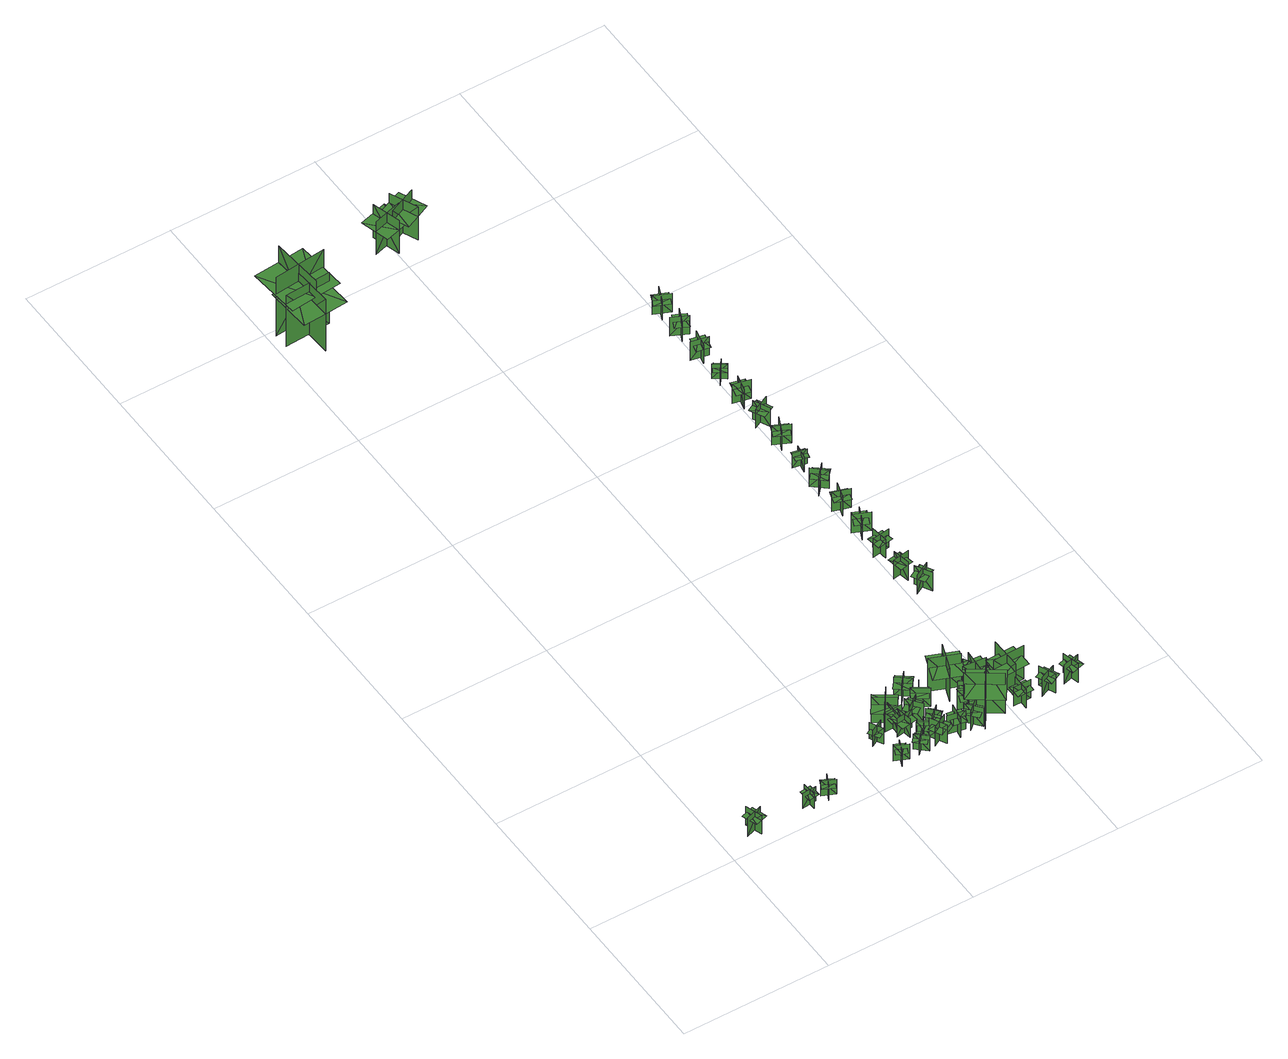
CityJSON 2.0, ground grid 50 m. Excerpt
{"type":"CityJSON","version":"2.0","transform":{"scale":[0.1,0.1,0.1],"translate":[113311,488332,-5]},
"CityObjects":{
"tree1":{"type":"SolitaryVegetationObject","geometry":[{"type":"MultiSurface","lod":"1","boundaries":[[[0,1,2]],[[0,2,3]],[[4,5,6]],[[4,6,7]],[[8,9,10]],[[8,10,11]],[[8,12,13]],[[8,13,9]]]}]},
"tree2":{"type":"SolitaryVegetationObject","geometry":[{"type":"MultiSurface","lod":"1","boundaries":[[[14,15,16]],[[14,16,17]],[[18,19,20]],[[18,20,21]],[[22,23,24]],[[22,24,25]],[[22,26,27]],[[22,27,23]]]}]},
"tree3":{"type":"SolitaryVegetationObject","geometry":[{"type":"MultiSurface","lod":"1","boundaries":[[[28,29,30]],[[28,30,31]],[[32,33,34]],[[32,34,35]],[[36,37,38]],[[36,38,39]],[[36,40,41]],[[36,41,37]]]}]},
"tree4":{"type":"SolitaryVegetationObject","geometry":[{"type":"MultiSurface","lod":"1","boundaries":[[[42,43,44]],[[42,44,45]],[[46,47,48]],[[46,48,49]],[[50,51,52]],[[50,52,53]],[[50,54,55]],[[50,55,51]]]}]},
"tree5":{"type":"SolitaryVegetationObject","geometry":[{"type":"MultiSurface","lod":"1","boundaries":[[[56,57,58]],[[56,58,59]],[[60,61,62]],[[60,62,63]],[[64,65,66]],[[64,66,67]],[[64,67,68]],[[64,68,69]]]}]},
"tree6":{"type":"SolitaryVegetationObject","geometry":[{"type":"MultiSurface","lod":"1","boundaries":[[[70,71,72]],[[70,72,73]],[[74,75,76]],[[74,76,77]],[[78,79,80]],[[78,80,81]],[[78,82,83]],[[78,83,79]]]}]},
"tree7":{"type":"SolitaryVegetationObject","geometry":[{"type":"MultiSurface","lod":"1","boundaries":[[[84,85,86]],[[84,86,87]],[[88,89,90]],[[88,90,91]],[[92,93,94]],[[92,94,95]],[[92,95,96]],[[92,96,97]]]}]},
"tree8":{"type":"SolitaryVegetationObject","geometry":[{"type":"MultiSurface","lod":"1","boundaries":[[[98,99,100]],[[98,100,101]],[[102,103,104]],[[102,104,105]],[[106,107,108]],[[106,108,109]],[[106,109,110]],[[106,110,111]]]}]},
"tree9":{"type":"SolitaryVegetationObject","geometry":[{"type":"MultiSurface","lod":"1","boundaries":[[[112,113,114]],[[112,114,115]],[[116,117,118]],[[116,118,119]],[[120,121,122]],[[120,122,123]],[[120,123,124]],[[120,124,125]]]}]},
"tree10":{"type":"SolitaryVegetationObject","geometry":[{"type":"MultiSurface","lod":"1","boundaries":[[[126,127,128]],[[126,128,129]],[[130,131,132]],[[130,132,133]],[[134,135,136]],[[134,136,137]],[[134,138,139]],[[134,139,135]]]}]},
"tree11":{"type":"SolitaryVegetationObject","geometry":[{"type":"MultiSurface","lod":"1","boundaries":[[[140,141,142]],[[140,142,143]],[[144,145,146]],[[144,146,147]],[[148,149,150]],[[148,150,151]],[[148,152,153]],[[148,153,149]]]}]},
"tree12":{"type":"SolitaryVegetationObject","geometry":[{"type":"MultiSurface","lod":"1","boundaries":[[[154,155,156]],[[154,156,157]],[[158,159,160]],[[158,160,161]],[[162,163,164]],[[162,164,165]],[[162,166,167]],[[162,167,163]]]}]},
"tree13":{"type":"SolitaryVegetationObject","geometry":[{"type":"MultiSurface","lod":"1","boundaries":[[[168,169,170]],[[168,170,171]],[[172,173,174]],[[172,174,175]],[[176,177,178]],[[176,178,179]],[[176,180,181]],[[176,181,177]]]}]},
"tree14":{"type":"SolitaryVegetationObject","geometry":[{"type":"MultiSurface","lod":"1","boundaries":[[[182,183,184]],[[182,184,185]],[[186,187,188]],[[186,188,189]],[[190,191,192]],[[190,192,193]],[[190,194,195]],[[190,195,191]]]}]},
"tree15":{"type":"SolitaryVegetationObject","geometry":[{"type":"MultiSurface","lod":"1","boundaries":[[[196,197,198]],[[196,198,199]],[[200,201,202]],[[200,202,203]],[[204,205,206]],[[204,206,207]],[[204,207,208]],[[204,208,209]]]}]},
"tree16":{"type":"SolitaryVegetationObject","geometry":[{"type":"MultiSurface","lod":"1","boundaries":[[[210,211,212]],[[210,212,213]],[[214,215,216]],[[214,216,217]],[[218,219,220]],[[218,220,221]],[[218,222,223]],[[218,223,219]]]}]},
"tree17":{"type":"SolitaryVegetationObject","geometry":[{"type":"MultiSurface","lod":"1","boundaries":[[[224,225,226]],[[224,226,227]],[[228,229,230]],[[228,230,231]],[[232,233,234]],[[232,234,235]],[[232,235,236]],[[232,236,237]]]}]},
"tree18":{"type":"SolitaryVegetationObject","geometry":[{"type":"MultiSurface","lod":"1","boundaries":[[[238,239,240]],[[238,240,241]],[[242,243,244]],[[242,244,245]],[[246,247,248]],[[246,248,249]],[[246,249,250]],[[246,250,251]]]}]},
"tree19":{"type":"SolitaryVegetationObject","geometry":[{"type":"MultiSurface","lod":"1","boundaries":[[[252,253,254]],[[252,254,255]],[[256,257,258]],[[256,258,259]],[[260,261,262]],[[260,262,263]],[[260,264,265]],[[260,265,261]]]}]},
"tree20":{"type":"SolitaryVegetationObject","geometry":[{"type":"MultiSurface","lod":"1","boundaries":[[[266,267,268]],[[266,268,269]],[[270,271,272]],[[270,272,273]],[[274,275,276]],[[274,276,277]],[[274,278,279]],[[274,279,275]]]}]},
"tree21":{"type":"SolitaryVegetationObject","geometry":[{"type":"MultiSurface","lod":"1","boundaries":[[[280,281,282]],[[280,282,283]],[[284,285,286]],[[284,286,287]],[[288,289,290]],[[288,290,291]],[[288,291,292]],[[288,292,293]]]}]},
"tree22":{"type":"SolitaryVegetationObject","geometry":[{"type":"MultiSurface","lod":"1","boundaries":[[[294,295,296]],[[294,296,297]],[[298,299,300]],[[298,300,301]],[[302,303,304]],[[302,304,305]],[[302,305,306]],[[302,306,307]]]}]},
"tree23":{"type":"SolitaryVegetationObject","geometry":[{"type":"MultiSurface","lod":"1","boundaries":[[[308,309,310]],[[308,310,311]],[[312,313,314]],[[312,314,315]],[[316,317,318]],[[316,318,319]],[[316,320,321]],[[316,321,317]]]}]},
"tree24":{"type":"SolitaryVegetationObject","geometry":[{"type":"MultiSurface","lod":"1","boundaries":[[[322,323,324]],[[322,324,325]],[[326,327,328]],[[326,328,329]],[[330,331,332]],[[330,332,333]],[[330,334,335]],[[330,335,331]]]}]},
"tree25":{"type":"SolitaryVegetationObject","geometry":[{"type":"MultiSurface","lod":"1","boundaries":[[[336,337,338]],[[336,338,339]],[[340,341,342]],[[340,342,343]],[[344,345,346]],[[344,346,347]],[[344,347,348]],[[344,348,349]]]}]},
"tree26":{"type":"SolitaryVegetationObject","geometry":[{"type":"MultiSurface","lod":"1","boundaries":[[[350,351,352]],[[350,352,353]],[[354,355,356]],[[354,356,357]],[[358,359,360]],[[358,360,361]],[[358,361,362]],[[358,362,363]]]}]},
"tree27":{"type":"SolitaryVegetationObject","geometry":[{"type":"MultiSurface","lod":"1","boundaries":[[[364,365,366]],[[364,366,367]],[[368,369,370]],[[368,370,371]],[[372,373,374]],[[372,374,375]],[[372,376,377]],[[372,377,373]]]}]},
"tree28":{"type":"SolitaryVegetationObject","geometry":[{"type":"MultiSurface","lod":"1","boundaries":[[[378,379,380]],[[378,380,381]],[[382,383,384]],[[382,384,385]],[[386,387,388]],[[386,388,389]],[[386,390,391]],[[386,391,387]]]}]},
"tree29":{"type":"SolitaryVegetationObject","geometry":[{"type":"MultiSurface","lod":"1","boundaries":[[[392,393,394]],[[392,394,395]],[[396,397,398]],[[396,398,399]],[[400,401,402]],[[400,402,403]],[[400,403,404]],[[400,404,405]]]}]},
"tree30":{"type":"SolitaryVegetationObject","geometry":[{"type":"MultiSurface","lod":"1","boundaries":[[[406,407,408]],[[406,408,409]],[[410,411,412]],[[410,412,413]],[[414,415,416]],[[414,416,417]],[[414,418,419]],[[414,419,415]]]}]},
"tree31":{"type":"SolitaryVegetationObject","geometry":[{"type":"MultiSurface","lod":"1","boundaries":[[[420,421,422]],[[420,422,423]],[[424,425,426]],[[424,426,427]],[[428,429,430]],[[428,430,431]],[[428,432,433]],[[428,433,429]]]}]},
"tree32":{"type":"SolitaryVegetationObject","geometry":[{"type":"MultiSurface","lod":"1","boundaries":[[[434,435,436]],[[434,436,437]],[[438,439,440]],[[438,440,441]],[[442,443,444]],[[442,444,445]],[[442,446,447]],[[442,447,443]]]}]},
"tree33":{"type":"SolitaryVegetationObject","geometry":[{"type":"MultiSurface","lod":"1","boundaries":[[[448,449,450]],[[448,450,451]],[[452,453,454]],[[452,454,455]],[[456,457,458]],[[456,458,459]],[[456,460,461]],[[456,461,457]]]}]},
"tree34":{"type":"SolitaryVegetationObject","geometry":[{"type":"MultiSurface","lod":"1","boundaries":[[[462,463,464]],[[462,464,465]],[[466,467,468]],[[466,468,469]],[[470,471,472]],[[470,472,473]],[[470,474,475]],[[470,475,471]]]}]},
"tree35":{"type":"SolitaryVegetationObject","geometry":[{"type":"MultiSurface","lod":"1","boundaries":[[[476,477,478]],[[476,478,479]],[[480,481,482]],[[480,482,483]],[[484,485,486]],[[484,486,487]],[[484,487,488]],[[484,488,489]]]}]},
"tree36":{"type":"SolitaryVegetationObject","geometry":[{"type":"MultiSurface","lod":"1","boundaries":[[[490,491,492]],[[490,492,493]],[[494,495,496]],[[494,496,497]],[[498,499,500]],[[498,500,501]],[[498,502,503]],[[498,503,499]]]}]},
"tree37":{"type":"SolitaryVegetationObject","geometry":[{"type":"MultiSurface","lod":"1","boundaries":[[[504,505,506]],[[504,506,507]],[[508,509,510]],[[508,510,511]],[[512,513,514]],[[512,514,515]],[[512,516,517]],[[512,517,513]]]}]},
"tree38":{"type":"SolitaryVegetationObject","geometry":[{"type":"MultiSurface","lod":"1","boundaries":[[[518,519,520]],[[518,520,521]],[[522,523,524]],[[522,524,525]],[[526,527,528]],[[526,528,529]],[[526,530,531]],[[526,531,527]]]}]},
"tree39":{"type":"SolitaryVegetationObject","geometry":[{"type":"MultiSurface","lod":"1","boundaries":[[[532,533,534]],[[532,534,535]],[[536,537,538]],[[536,538,539]],[[540,541,542]],[[540,542,543]],[[540,543,544]],[[540,544,545]]]}]},
"tree40":{"type":"SolitaryVegetationObject","geometry":[{"type":"MultiSurface","lod":"1","boundaries":[[[546,547,548]],[[546,548,549]],[[550,551,552]],[[550,552,553]],[[554,555,556]],[[554,556,557]],[[554,558,559]],[[554,559,555]]]}]},
"tree41":{"type":"SolitaryVegetationObject","geometry":[{"type":"MultiSurface","lod":"1","boundaries":[[[560,561,562]],[[560,562,563]],[[564,565,566]],[[564,566,567]],[[568,569,570]],[[568,570,571]],[[568,572,573]],[[568,573,569]]]}]},
"tree42":{"type":"SolitaryVegetationObject","geometry":[{"type":"MultiSurface","lod":"1","boundaries":[[[574,575,576]],[[574,576,577]],[[578,579,580]],[[578,580,581]],[[582,583,584]],[[582,584,585]],[[582,586,587]],[[582,587,583]]]}]},
"tree43":{"type":"SolitaryVegetationObject","geometry":[{"type":"MultiSurface","lod":"1","boundaries":[[[588,589,590]],[[588,590,591]],[[592,593,594]],[[592,594,595]],[[596,597,598]],[[596,598,599]],[[596,600,601]],[[596,601,597]]]}]},
"tree44":{"type":"SolitaryVegetationObject","geometry":[{"type":"MultiSurface","lod":"1","boundaries":[[[602,603,604]],[[602,604,605]],[[606,607,608]],[[606,608,609]],[[610,611,612]],[[610,612,613]],[[610,614,615]],[[610,615,611]]]}]},
"tree45":{"type":"SolitaryVegetationObject","geometry":[{"type":"MultiSurface","lod":"1","boundaries":[[[616,617,618]],[[616,618,619]],[[620,621,622]],[[620,622,623]],[[624,625,626]],[[624,626,627]],[[624,628,629]],[[624,629,625]]]}]},
"tree46":{"type":"SolitaryVegetationObject","geometry":[{"type":"MultiSurface","lod":"1","boundaries":[[[630,631,632]],[[630,632,633]],[[634,635,636]],[[634,636,637]],[[638,639,640]],[[638,640,641]],[[638,642,643]],[[638,643,639]]]}]},
"tree47":{"type":"SolitaryVegetationObject","geometry":[{"type":"MultiSurface","lod":"1","boundaries":[[[644,645,646]],[[644,646,647]],[[648,649,650]],[[648,650,651]],[[652,653,654]],[[652,654,655]],[[652,656,657]],[[652,657,653]]]}]},
"tree48":{"type":"SolitaryVegetationObject","geometry":[{"type":"MultiSurface","lod":"1","boundaries":[[[658,659,660]],[[658,660,661]],[[662,663,664]],[[662,664,665]],[[666,667,668]],[[666,668,669]],[[666,670,671]],[[666,671,667]]]}]}
},
"vertices":[
[97,90,19],[116,34,19],[116,34,97],[97,90,97],[77,48,19],[133,67,19],[133,67,97],[77,48,97],[99,85,77],[116,34,77],[138,41,77],[121,92,77],[77,78,77],[94,27,77],
[298,86,16],[301,38,16],[301,38,78],[298,86,78],[274,57,16],[321,61,16],[321,61,78],[274,57,78],[298,82,62],[301,38,62],[320,40,62],[316,83,62],[279,80,62],[283,37,62],
[387,50,17],[344,70,17],[344,70,79],[387,50,79],[374,85,17],[354,42,17],[354,42,79],[374,85,79],[383,52,63],[344,70,63],[336,53,63],[375,35,63],[391,69,63],[352,87,63],
[605,38,18],[624,82,18],[624,82,81],[605,38,81],[640,52,18],[596,71,18],[596,71,81],[640,52,81],[607,42,65],[624,82,65],[607,89,65],[590,49,65],[624,35,65],[641,74,65],
[591,192,9],[614,149,9],[614,149,75],[591,192,75],[581,159,9],[625,182,9],[625,182,75],[581,159,75],[586,161,50],[596,143,50],[626,160,50],[617,178,50],[607,196,50],[576,179,50],
[706,47,18],[671,80,18],[671,80,81],[706,47,81],[704,84,18],[672,50,18],[672,50,81],[704,84,81],[703,50,65],[671,80,65],[658,66,65],[690,36,65],[716,63,65],[684,93,65],
[669,154,13],[668,216,13],[668,216,95],[669,154,95],[699,186,13],[638,185,13],[638,185,95],[699,186,95],[692,186,64],[692,211,64],[649,210,64],[649,185,64],[649,160,64],[693,160,64],
[643,189,9],[687,253,9],[687,253,117],[643,189,117],[694,198,9],[630,242,9],[630,242,117],[694,198,117],[694,198,86],[716,231,86],[652,274,86],[630,242,86],[608,210,86],[672,166,86],
[659,148,15],[714,156,15],[714,156,92],[659,148,92],[689,126,15],[681,181,15],[681,181,92],[689,126,92],[689,126,71],[716,130,71],[708,185,71],[681,181,71],[653,177,71],[661,122,71],
[708,82,18],[732,123,18],[732,123,81],[708,82,81],[744,92,18],[704,116,18],[704,116,81],[744,92,81],[710,86,65],[732,123,65],[716,132,65],[694,95,65],[726,76,65],[748,113,65],
[780,83,19],[729,54,19],[729,54,97],[780,83,97],[735,95,19],[764,44,19],[764,44,97],[735,95,97],[776,80,77],[729,54,77],[740,34,77],[788,60,77],[765,101,77],[718,74,77],
[709,160,16],[755,197,16],[755,197,95],[709,160,95],[755,155,16],[718,201,16],[718,201,95],[755,155,95],[713,163,74],[755,197,74],[741,215,74],[698,181,74],[727,145,74],[770,178,74],
[756,146,18],[788,111,18],[788,111,80],[756,146,80],[754,109,18],[789,141,18],[789,141,80],[754,109,80],[758,143,64],[788,111,64],[801,124,64],[772,156,64],[745,130,64],[774,99,64],
[821,101,19],[810,43,19],[810,43,98],[821,101,98],[782,74,19],[840,63,19],[840,63,98],[782,74,98],[820,96,77],[810,43,77],[832,38,77],[843,91,77],[797,100,77],[787,47,77],
[180,2432,11],[25,2423,11],[25,2423,227],[180,2432,227],[103,2501,11],[112,2346,11],[112,2346,227],[103,2501,227],[103,2501,167],[25,2496,167],[35,2342,167],[112,2346,167],[190,2351,167],[180,2506,167],
[809,201,10],[759,232,10],[759,232,88],[809,201,88],[798,246,10],[767,196,10],[767,196,88],[798,246,88],[805,203,68],[759,232,68],[747,212,68],[793,183,68],[817,223,68],[771,251,68],
[780,300,11],[745,256,11],[745,256,87],[780,300,87],[743,296,11],[787,261,11],[787,261,87],[743,296,87],[743,296,66],[726,274,66],[769,240,66],[787,261,66],[804,283,66],[760,317,66],
[23,2472,14],[199,2489,14],[199,2489,261],[23,2472,261],[113,2397,14],[97,2573,14],[97,2573,261],[113,2397,261],[113,2397,192],[201,2405,192],[185,2581,192],[97,2573,192],[9,2565,192],[25,2388,192],
[890,42,20],[852,87,20],[852,87,98],[890,42,98],[894,88,20],[849,50,20],[849,50,98],[894,88,98],[887,46,78],[852,87,78],[834,72,78],[869,31,78],[905,61,78],[870,102,78],
[879,105,13],[900,160,13],[900,160,92],[879,105,92],[921,124,13],[866,146,13],[866,146,92],[921,124,92],[881,110,71],[900,160,71],[879,169,71],[859,118,71],[902,101,71],[922,152,71],
[975,58,12],[875,127,12],[875,127,181],[975,58,181],[961,138,12],[892,37,12],[892,37,181],[961,138,181],[961,138,134],[911,172,134],[842,72,134],[892,37,134],[942,3,134],[1011,103,134],
[930,223,5],[837,259,5],[837,259,144],[930,223,144],[904,284,5],[868,191,5],[868,191,144],[904,284,144],[904,284,105],[857,302,105],[822,209,105],[868,191,105],[914,173,105],[950,266,105],
[897,192,12],[936,165,12],[936,165,74],[897,192,74],[904,155,12],[931,194,12],[931,194,74],[904,155,74],[901,189,58],[936,165,58],[947,180,58],[911,205,58],[890,174,58],[925,149,58],
[966,129,13],[911,150,13],[911,150,92],[966,129,92],[947,172,13],[926,116,13],[926,116,92],[947,172,92],[962,131,71],[911,150,71],[903,128,71],[953,109,71],[970,153,71],[919,172,71],
[956,157,12],[962,235,12],[962,235,119],[956,157,119],[995,190,12],[918,197,12],[918,197,119],[995,190,119],[995,190,89],[999,229,89],[922,236,89],[918,197,89],[915,159,89],[992,152,89],
[938,247,11],[965,199,11],[965,199,88],[938,247,88],[928,211,11],[976,238,11],[976,238,88],[928,211,88],[928,211,67],[941,187,67],[989,214,67],[976,238,67],[962,263,67],[914,236,67],
[969,109,13],[983,166,13],[983,166,92],[969,109,92],[1008,133,13],[951,147,13],[951,147,92],[1008,133,92],[970,114,71],[983,166,71],[960,172,71],[947,119,71],[993,108,71],[1006,160,71],
[1067,64,18],[1008,65,18],[1008,65,96],[1067,64,96],[1034,97,18],[1034,38,18],[1034,38,96],[1034,97,96],[1062,64,76],[1008,65,76],[1008,41,76],[1062,41,76],[1062,88,76],[1008,88,76],
[1041,190,10],[987,178,10],[987,178,87],[1041,190,87],[1010,210,10],[1023,156,10],[1023,156,87],[1010,210,87],[1010,210,65],[983,204,65],[996,150,65],[1023,156,65],[1049,162,65],[1037,216,65],
[1095,145,11],[989,142,11],[989,142,152],[1095,145,152],[1034,202,11],[1036,96,11],[1036,96,152],[1034,202,152],[1086,145,116],[989,142,116],[990,100,116],[1087,103,116],[1085,187,116],[988,184,116],
[1115,97,17],[1139,43,17],[1139,43,96],[1115,97,96],[1099,53,17],[1152,77,17],[1152,77,96],[1099,53,96],[1117,92,75],[1139,43,75],[1160,53,75],[1138,102,75],[1096,82,75],[1118,33,75],
[1201,99,18],[1216,42,18],[1216,42,97],[1201,99,97],[1178,59,18],[1235,74,18],[1235,74,97],[1178,59,97],[1202,94,76],[1216,42,76],[1239,48,76],[1225,100,76],[1180,88,76],[1194,36,76],
[1020,597,11],[1072,625,11],[1072,625,89],[1020,597,89],[1065,584,11],[1036,636,11],[1036,636,89],[1065,584,89],[1024,599,69],[1072,625,69],[1060,646,69],[1013,620,69],[1036,579,69],[1083,605,69],
[1029,659,9],[1018,717,9],[1018,717,87],[1029,659,87],[1055,697,9],[997,686,9],[997,686,87],[1055,697,87],[1028,664,67],[1018,717,67],[995,712,67],[1005,659,67],[1051,668,67],[1041,721,67],
[439,2580,21],[535,2608,21],[535,2608,160],[439,2580,160],[497,2548,21],[469,2643,21],[469,2643,160],[497,2548,160],[497,2548,121],[545,2562,121],[517,2657,121],[469,2643,121],[422,2630,121],[449,2534,121],
[1054,801,7],[996,793,7],[996,793,85],[1054,801,85],[1017,829,7],[1025,771,7],[1025,771,85],[1017,829,85],[1049,800,65],[996,793,65],[999,770,65],[1052,777,65],[1046,823,65],[992,816,65],
[1008,870,5],[1032,924,5],[1032,924,83],[1008,870,83],[1051,887,5],[997,911,5],[997,911,83],[1051,887,83],[1010,875,63],[1032,924,63],[1010,933,63],[989,884,63],[1031,865,63],[1053,915,63],
[1051,995,7],[995,1012,7],[995,1012,86],[1051,995,86],[1029,1036,7],[1012,980,7],[1012,980,86],[1029,1036,86],[1046,997,65],[995,1012,65],[988,990,65],[1040,974,65],[1053,1019,65],[1002,1035,65],
[593,2629,22],[502,2589,22],[502,2589,161],[593,2629,161],[532,2653,22],[572,2562,22],[572,2562,161],[532,2653,161],[532,2653,122],[486,2634,122],[526,2542,122],[572,2562,122],[617,2582,122],[578,2673,122],
[994,1131,7],[1038,1092,7],[1038,1092,85],[994,1131,85],[997,1084,7],[1036,1129,7],[1036,1129,85],[997,1084,85],[998,1128,65],[1038,1092,65],[1054,1109,65],[1013,1145,65],[982,1110,65],[1023,1074,65],
[992,1219,8],[1038,1210,8],[1038,1210,70],[992,1219,70],[1013,1188,8],[1022,1234,8],[1022,1234,70],[1013,1188,70],[996,1218,54],[1038,1210,54],[1042,1228,54],[999,1237,54],[992,1200,54],[1034,1191,54],
[1047,1305,7],[993,1329,7],[993,1329,86],[1047,1305,86],[1030,1349,7],[1006,1295,7],[1006,1295,86],[1030,1349,86],[1042,1307,65],[993,1329,65],[984,1308,65],[1033,1286,65],[1052,1328,65],[1003,1351,65],
[1031,1394,7],[1004,1447,7],[1004,1447,85],[1031,1394,85],[1045,1438,7],[992,1412,7],[992,1412,85],[1045,1438,85],[1029,1398,65],[1004,1447,65],[983,1436,65],[1008,1388,65],[1049,1409,65],[1025,1457,65],
[1007,1496,4],[1021,1553,4],[1021,1553,83],[1007,1496,83],[1047,1520,4],[989,1534,4],[989,1534,83],[1047,1520,83],[1008,1501,62],[1021,1553,62],[998,1559,62],[986,1506,62],[1031,1495,62],[1044,1548,62],
[992,1647,6],[1031,1620,6],[1031,1620,68],[992,1647,68],[999,1611,6],[1026,1649,6],[1026,1649,68],[999,1611,68],[995,1645,52],[1031,1620,52],[1041,1636,52],[1006,1660,52],[985,1630,52],[1020,1605,52],
[1019,1769,5],[1007,1711,5],[1007,1711,83],[1019,1769,83],[980,1743,5],[1038,1731,5],[1038,1731,83],[980,1743,83],[1018,1764,63],[1007,1711,63],[1030,1707,63],[1041,1760,63],[995,1769,63],[984,1716,63],
[1026,1871,7],[1001,1818,7],[1001,1818,85],[1026,1871,85],[982,1855,7],[1036,1830,7],[1036,1830,85],[982,1855,85],[1024,1867,65],[1001,1818,65],[1022,1808,65],[1045,1857,65],[1003,1877,65],[980,1828,65],
[1041,1933,6],[987,1956,6],[987,1956,84],[1041,1933,84],[1023,1977,6],[1000,1922,6],[1000,1922,84],[1023,1977,84],[1036,1935,64],[987,1956,64],[978,1935,64],[1027,1914,64],[1046,1957,64],[996,1978,64]
]}
